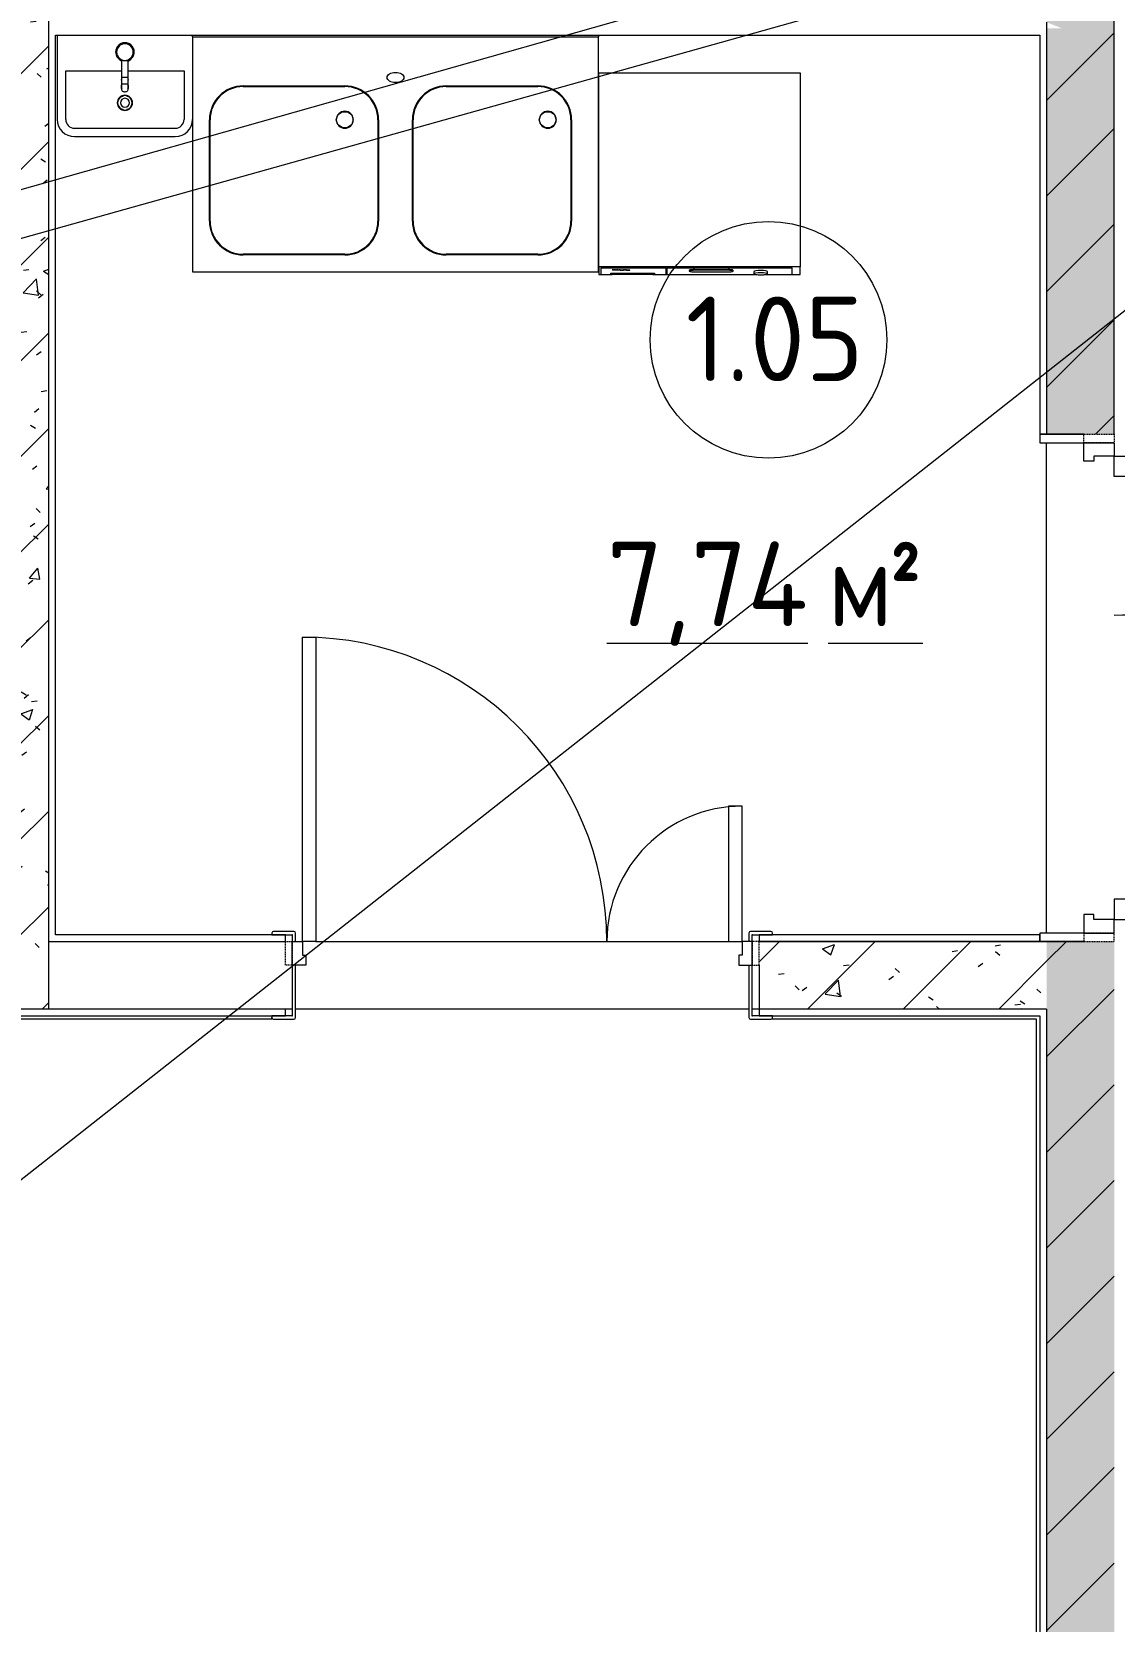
# Model space of a CAD drawing. Header units: millimetres. Extents: x -584918 to 2941280, y 3000189 to 4229862.
# Drawn here: x -451435 to -448235, y 3683665 to 3688365 of the extents above; entities that cross this region are included whole.
import ezdxf

# ---------------------------------------------------------------- set-up
doc = ezdxf.new("R2010")
doc.units = ezdxf.units.MM
doc.linetypes.add('ASVP_Невидимые', pattern=[5, 3, -2])
for name, color, linetype, lineweight in [('Двери', 7, 'Continuous', 0), ('Марки помещений', 7, 'Continuous', 0), ('Обобщенные модели', 7, 'Continuous', 0), ('Оборудование', 7, 'Continuous', 0), ('Перекрытие', 7, 'Continuous', 0), ('Сантехника', 7, 'Continuous', 0), ('Стены внутренние', 7, 'Continuous', 0), ('Стены несущие', 7, 'Continuous', 0), ('Стены отделка', 7, 'Continuous', 0), ('экспертиза ДУ', 1, 'Continuous', 0), ('экспертиза условные обозначения', 1, 'Continuous', 0)]:
    doc.layers.add(name, color=color, linetype=linetype, lineweight=lineweight)
doc.styles.add('GOST Common_2', font='', dxfattribs={"height": 500})
doc.styles.add('GOST Common_3', font='', dxfattribs={"width": 0.9, "height": 500})
doc.styles.get('GOST Common_2').set_extended_font_data('GOST Common')
doc.styles.get('GOST Common_3').set_extended_font_data('GOST Common')
pattern_1 = [(45, (-437515.92, 3663725.22), (-141.4214, 141.4214), [])]
pattern_2 = [(50, (-437515.92, 3663725.22), (364.368, -31.8783), [38.1, -419.1]), (355, (-437515.92, 3663725.2), (-70.486, 382.1133), [30.48, -335.28]), (100.451, (-437485.56, 3663722.56), (293.885, 350.2334), [32.38, -356.18]), (46.184, (-437515.92, 3663826.8), (542.1585, -84.086), [57.15, -628.65]), (96.636, (-437470.74, 3663819.8), (474.805, 494.855), [48.57, -534.27]), (351.184, (-437515.9, 3663826.8), (474.81, 494.85), [45.72, -502.92]), (21, (-437465.12, 3663801.42), (303.2285, -204.5305), [38.1, -419.1]), (326, (-437465.12, 3663801.4), (123.604, 368.376), [30.48, -335.28]), (71.451, (-437439.86, 3663784.37), (426.834, 163.8427), [32.38, -356.18]), (37.5, (-437515.92, 3663725.22), (6.17665, 169.11015), [16.764, -314.452, 16.764, -323.596, -336.55]), (37.5, (-437515.92, 3663725.22), (6.17665, 169.11015), [-671.576, 16.764, -319.786]), (7.5, (-437515.92, 3663725.22), (133.6389, 200.3615), [16.764, -177.292, 16.764, -306.832, -128.27]), (7.5, (-437515.92, 3663725.22), (133.6389, 200.3615), [-517.652, 16.764, -111.506]), (327.5, (-437629.21, 3663725.22), (271.1818, -11.45836), [16.764, -110.236, 16.764, -379.476, -525.78]), (327.5, (-437629.21, 3663725.22), (271.1818, -11.45836), [-523.24, 16.764, -509.016]), (317.5, (-437680, 3663725.22), (296.2585, 50.8528), [16.764, -148.336, 16.764, -246.38, -373.38]), (317.5, (-437680, 3663725.22), (296.2585, 50.8528), [-428.244, 16.764, -356.616])]

# ---------------------------------------------------------------- blocks, each defined once
blk = doc.blocks.new('Посудомоечная машина - Miele Tumble Dryer  8827 WP-870581-АР Этаж 01')
at = {"layer": 'Оборудование', "color": 24, "true_color": 0xa52900}
for p, q in [((-297.5, -267.1), (-297.5, 306)), ((-297.5, 306), (297.5, 306)), ((297.5, 306), (297.5, -267.1)), ((297.5, -267.1), (-297.5, -267.1)), ((-297.5, -267.1), (-297.5, -290)), ((-292.5, -270.2), (-98.5, -270.2)), ((-292.5, -270.2), (-292.5, -271)), ((-98.5, -271), (-292.5, -271)), ((-292.5, -271), (-292.5, -290.4)), ((-257.9, -274.4), (-257.9, -277.1)), ((-252.2, -277.1), (-257.9, -277.1)), ((-252.2, -274.4), (-252.2, -277.1)), ((-249.7, -277.1), (-252.2, -277.1)), ((-247.3, -277.1), (-249.7, -277.1)), ((-247.3, -274.4), (-247.3, -277.1)), ((-242.3, -277.1), (-247.3, -277.1)), ((-242.3, -274.4), (-242.3, -277.1)), ((-241.5, -275.9), (-241.5, -277.1)), ((-239.5, -277.1), (-241.5, -277.1)), ((-239.5, -275.6), (-239.5, -277.1)), ((-236.7, -277.1), (-239.5, -277.1)), ((-236.7, -274.4), (-236.7, -277.1)), ((-236.1, -277.1), (-236.7, -277.1)), ((-236.1, -275.6), (-236.1, -277.1)), ((-236, -277.1), (-236, -275.9)), ((-235, -277.1), (-236, -277.1)), ((-234.5, -275.8), (-234.5, -277.1)), ((-234.5, -277.1), (-232.1, -277.1)), ((-232.1, -277.1), (-228.3, -277.1)), ((-229.1, -277.1), (-230.5, -277.1)), ((-230.5, -277.1), (-229.1, -277.1)), ((-229.6, -277.1), (-230.5, -277.1)), ((-230.5, -277.1), (-225, -277.1)), ((-227.6, -277.1), (-229.6, -277.1)), ((-225.2, -277.1), (-227.6, -277.1)), ((-225, -277.1), (-225, -275.8)), ((-223.7, -274.4), (-223.7, -277.1)), ((-218.1, -277.1), (-223.7, -277.1)), ((-218.1, -274.4), (-218.1, -277.1)), ((-217.1, -277.1), (-218.1, -277.1)), ((-216.1, -275.8), (-216.1, -277.1)), ((-216.1, -277.1), (-213.7, -277.1)), ((-213.7, -277.1), (-209.9, -277.1)), ((-210.7, -277.1), (-212.1, -277.1)), ((-212.1, -277.1), (-210.7, -277.1)), ((-211.2, -277.1), (-212.1, -277.1)), ((-212.1, -277.1), (-206.6, -277.1)), ((-209.3, -277.1), (-211.2, -277.1)), ((-206.8, -277.1), (-209.3, -277.1)), ((-206.6, -277.1), (-206.6, -275.8)), ((-98.5, -270.2), (-98.5, -271)), ((-98.5, -290.4), (-98.5, -271)), ((-96.5, -270.2), (273.4, -270.2)), ((-96.5, -270.2), (-96.5, -271)), ((273.4, -271), (-96.5, -271)), ((-96.5, -271), (-96.5, -290.4)), ((-30.4, -277.8), (-30.4, -280)), ((-15.4, -275.5), (84.6, -275.5)), ((84.6, -277.7), (-15.4, -277.7)), ((99.6, -280), (99.6, -277.8)), ((160.8, -281.4), (160.8, -287.9)), ((200.8, -287.9), (200.8, -281.4)), ((273.4, -271), (273.4, -270.2)), ((273.4, -290.4), (273.4, -271)), ((297.5, -290), (297.5, -267.1)), ((-297.5, -290), (-292.5, -290)), ((-292.5, -290.4), (-262.5, -290.4)), ((-262.5, -290.4), (-262.5, -286.3)), ((-262.5, -286.3), (-133.5, -286.3)), ((-262.5, -290), (-258.2, -290)), ((-258.2, -290), (-258.2, -286.3)), ((-137.8, -290), (-258.2, -290)), ((-137.8, -286.3), (-137.8, -290)), ((-137.8, -290), (-133.5, -290)), ((-133.5, -286.3), (-133.5, -290.4)), ((-133.5, -290.4), (-98.5, -290.4)), ((-98.5, -290), (-96.5, -290)), ((-96.5, -290.4), (169.9, -290.4)), ((-15.4, -282.3), (84.6, -282.3)), ((189.5, -290.4), (273.4, -290.4)), ((273.4, -290), (297.5, -290))]:
    blk.add_line(p, q, dxfattribs=at)
at = {"layer": 'Оборудование', "color": 24, "true_color": 0xa52900, "flags": 128}
for points in [[(-225, -277.1), (-225.1, -277.1), (-225.5, -277.1), (-226.1, -277.1), (-226.8, -277.1), (-227.7, -277.1), (-228.7, -277.1), (-229.8, -277.1), (-230.8, -277.1), (-231.8, -277.1), (-232.7, -277.1), (-233.5, -277.1), (-234, -277.1), (-234.4, -277.1), (-234.5, -277.1)], [(-206.6, -277.1), (-206.8, -277.1), (-207.1, -277.1), (-207.7, -277.1), (-208.4, -277.1), (-209.3, -277.1), (-210.3, -277.1), (-211.4, -277.1), (-212.4, -277.1), (-213.4, -277.1), (-214.3, -277.1), (-215.1, -277.1), (-215.7, -277.1), (-216, -277.1), (-216.1, -277.1)]]:
    blk.add_lwpolyline(points, dxfattribs=at)
at = {"layer": 'Оборудование', "color": 24, "true_color": 0xa52900}
for centre, major_axis, start_param, end_param in [((-15.4, -277.8), (15, 0), 1.570796, 3.665191), ((-15.4, -280), (15, 0), 1.570796, 4.712389), ((84.6, -277.8), (15, 0), 5.767114, 7.853982), ((84.6, -280), (15, 0), 4.712389, 7.853982), ((180.8, -281.4), (-20, 0), 3.141593, 6.283185), ((180.8, -281.4), (20, 0), 3.141593, 3.403392), ((180.8, -281.4), (20, 0), 6.021386, 6.283185), ((180.8, -287.9), (-20, 0), 3.141593, 6.283185), ((180.8, -287.9), (20, 0), 3.141593, 6.283185)]:
    blk.add_ellipse(centre, major_axis=major_axis, ratio=0.152123, start_param=start_param, end_param=end_param, dxfattribs=at)
blk = doc.blocks.new('VK_02_Мойка - Рукомойник-1104538-АР Этаж 01')
at = {"layer": 'Сантехника', "color": 9, "true_color": 0xe1b7aa}
for p, q in [((-200, 0), (-200, -249)), ((-175, -249), (-175, -105)), ((-175, -105), (-9.9, -105)), ((9.9, -105), (175, -105)), ((175, -105), (175, -249)), ((-149, -275), (149, -275)), ((-149, -300), (149, -300))]:
    blk.add_line(p, q, dxfattribs=at)
for centre, radius, start, end in [((-149, -249), 51, 180, 270), ((-149, -249), 26, 180, 270), ((149, -249), 26, 270, 360), ((149, -249), 51, 270, 360)]:
    blk.add_arc(centre, radius, start, end, dxfattribs=at)
blk = doc.blocks.new('МС_03-03_Смеситель_Однокрановый - МС_03-03_Смеситель_Однокрановый-889993-АР Этаж 01')
at = {"layer": 'Сантехника', "color": 253, "true_color": 0xaaaaaa}
for p, q in [((-10, -24.6), (-10, -74.6)), ((10, -74.6), (10, -24.6)), ((-10, -74.6), (-10, -94.6)), ((-10, -74.6), (-10, -80.8)), ((-10, -83.3), (-10, -98.3)), ((10, -94.6), (10, -74.6)), ((10, -80.8), (10, -74.6)), ((10, -98.3), (10, -83.3)), ((-10, -94.6), (-9.9, -94.6)), ((-10, -108.1), (-10, -109.9)), ((9.9, -94.6), (10, -94.6)), ((10, -109.9), (10, -108.1))]:
    blk.add_line(p, q, dxfattribs=at)
at = {"layer": 'Сантехника', "color": 253, "true_color": 0xaaaaaa, "flags": 128}
for points in [[(-10, -83.3), (-10, -82), (-10, -80.8)], [(-10, -80.8), (-10, -82), (-10, -83.3)], [(10, -80.8), (10, -82), (10, -83.3)], [(10, -83.3), (10, -82), (10, -80.8)], [(10, -94.6), (9.9, -94.6), (9.5, -94.6), (8.9, -94.6), (8.1, -94.6), (7.1, -94.6), (5.9, -94.6), (4.5, -94.6), (3.1, -94.6), (1.6, -94.6), (0, -94.6), (-1.6, -94.6), (-3.1, -94.6), (-4.5, -94.6), (-5.9, -94.6), (-7.1, -94.6), (-8.1, -94.6), (-8.9, -94.6), (-9.5, -94.6), (-9.9, -94.6), (-10, -94.6)], [(-10, -108.1), (-10, -104.4), (-10, -98.3)], [(-10, -98.3), (-10, -104.4), (-10, -108.1)], [(-8.1, -105.7), (-9.1, -107), (-9.8, -108.4), (-10, -109.9)], [(-10, -109.9), (-9.8, -111.5), (-9.1, -112.9), (-8.1, -114.2), (-6.7, -115.3), (-5, -116.2), (-3.1, -116.8), (-1, -117.2), (1, -117.2), (3.1, -116.8), (5, -116.2), (6.7, -115.3), (8.1, -114.2), (9.1, -112.9), (9.8, -111.5), (10, -109.9)], [(10, -109.9), (9.8, -108.4), (9.1, -107)], [(10, -98.3), (10, -104.4), (10, -108.1)], [(10, -108.1), (10, -104.4), (10, -98.3)]]:
    blk.add_lwpolyline(points, dxfattribs=at)
at = {"layer": 'Сантехника', "color": 253, "true_color": 0xaaaaaa}
for radius, start, end in [(27.5, 360, 180), (27.5, 161.977, 180), (27.5, 180, 248.3704), (27.5, 180, 198.023), (27.5, 143.312, 156.6878), (24.5, 360, 180), (24.5, 180, 360), (27.5, 101.9769, 135), (27.5, 83.3119, 96.6877), (27.5, 45, 78.0228), (27.5, 23.3117, 36.6875), (27.5, 0, 18.0226), (27.5, 203.3122, 216.688), (27.5, 225, 248.4991), (27.5, 291.6291, 360), (27.5, 291.5009, 315), (27.5, 323.3125, 336.6883), (27.5, 341.9774, 360)]:
    blk.add_arc((0, 0), radius, start, end, dxfattribs=at)
for points, knots in [([(10, -24.6), (9.8, -24.6), (9.5, -24.6), (9, -24.7), (8.6, -24.8), (8.4, -24.9), (8, -25), (7.4, -25.1), (6.7, -25.3), (6.2, -25.4), (5.9, -25.4), (5.4, -25.5), (4.7, -25.6), (3.7, -25.8), (2.6, -25.9), (0.8, -26), (-0.8, -26), (-2.5, -25.9), (-3.5, -25.8), (-4.4, -25.7), (-5, -25.6), (-5.5, -25.5), (-5.9, -25.4), (-6.2, -25.4), (-6.4, -25.3), (-6.6, -25.3), (-7, -25.2), (-7.5, -25.1), (-8, -25), (-8.3, -24.9), (-8.6, -24.8), (-8.8, -24.8), (-9.1, -24.7), (-9.4, -24.6), (-9.7, -24.6), (-9.9, -24.6), (-10, -24.6)], [-1, -1, -1, -1, -0.958333, -0.916667, -0.895833, -0.885417, -0.875, -0.833333, -0.791667, -0.78125, -0.770833, -0.75, -0.708333, -0.666667, -0.611111, -0.555556, -0.444444, -0.388889, -0.333333, -0.305556, -0.277778, -0.25, -0.236111, -0.222222, -0.215278, -0.208333, -0.194444, -0.166667, -0.138889, -0.125, -0.111111, -0.097222, -0.083333, -0.055556, -0.027778, 0, 0, 0, 0]), ([(-10, -74.6), (-10, -74.6), (-9.9, -74.6), (-9.5, -74.5), (-8.9, -74.5), (-8.1, -74.4), (-7.1, -74.4), (-5.5, -74.3), (-2.2, -74.2), (3.3, -74.2), (7.7, -74.4), (9.7, -74.5), (10, -74.6), (10, -74.6)], [0, 0, 0, 0, 0.05, 0.1, 0.15, 0.2, 0.25, 0.3, 0.4, 0.6, 0.8, 0.9, 1, 1, 1, 1])]:
    blk.add_open_spline(points, degree=3, knots=knots, dxfattribs=at)
blk = doc.blocks.new('МС_03-04_Сифон_Бутылочный - Для умывальника_Гофрированный выпуск_DN1-843856-АР Этаж 01')
at = {"layer": 'Сантехника', "color": 253, "true_color": 0xaaaaaa}
for radius, start, end in [(22.5, 0, 180), (22.5, 180, 0), (21.5, 0, 180), (21.5, 180, 0), (20, 158.285, 164.5533), (13.3, 0, 180), (13.3, 180, 0), (20, 15.4467, 21.715), (20, 195.0084, 201.715), (20, 338.285, 344.9916)]:
    blk.add_arc((0, 0), radius, start, end, dxfattribs=at)
blk = doc.blocks.new('VM_Ванная моечная 2-секционная - ГхШ 700х1200-1111505-АР Этаж 01')
at = {"layer": 'Сантехника', "color": 9, "true_color": 0xe1b7aa}
for p, q in [((-600, -5), (-600, 0)), ((600, 0), (600, -5)), ((-600, -5), (-600, -700)), ((-600, -5), (600, -5)), ((600, -700), (600, -5)), ((-450, -150), (-150, -150)), ((-450, -152), (-150, -152)), ((150, -150), (420.7, -150)), ((150, -152), (420.7, -152)), ((-169.6, -234.9), (-158.2, -226.6)), ((-157.4, -226.2), (-142.6, -226.2)), ((-141.8, -226.6), (-130.4, -234.9)), ((430.4, -234.9), (441.8, -226.6)), ((442.6, -226.2), (457.4, -226.2)), ((458.2, -226.6), (469.6, -234.9)), ((-550, -550), (-550, -250)), ((-548, -550), (-548, -250)), ((-175, -250), (-170.4, -235.9)), ((-170.4, -264.1), (-175, -250)), ((-158.2, -273.4), (-169.6, -265.1)), ((-142.6, -273.8), (-157.4, -273.8)), ((-130.4, -265.1), (-141.8, -273.4)), ((-129.6, -235.9), (-125, -250)), ((-125, -250), (-129.6, -264.1)), ((-52, -250), (-52, -550)), ((-50, -250), (-50, -550)), ((50, -550), (50, -250)), ((52, -550), (52, -250)), ((425, -250), (429.6, -235.9)), ((429.6, -264.1), (425, -250)), ((441.8, -273.4), (430.4, -265.1)), ((457.4, -273.8), (442.6, -273.8)), ((469.6, -265.1), (458.2, -273.4)), ((470.4, -235.9), (475, -250)), ((475, -250), (470.4, -264.1)), ((518.7, -250), (518.7, -550)), ((520.7, -250), (520.7, -550)), ((-150, -648), (-450, -648)), ((-150, -650), (-450, -650)), ((420.7, -648), (150, -648)), ((420.7, -650), (150, -650)), ((-600, -700), (600, -700))]:
    blk.add_line(p, q, dxfattribs=at)
at = {"layer": 'Сантехника', "color": 9, "true_color": 0xe1b7aa, "flags": 128}
for points in [[(-25, -125), (-24.5, -122.1), (-23.1, -119.3), (-20.8, -116.7), (-17.7, -114.4), (-13.9, -112.5), (-9.6, -111.1), (-4.9, -110.3), (0, -110), (4.9, -110.3), (9.6, -111.1), (13.9, -112.5), (17.7, -114.4), (20.8, -116.7), (23.1, -119.3), (24.5, -122.1), (25, -125)], [(25, -125), (24.5, -127.9), (23.1, -130.7), (20.8, -133.3), (17.7, -135.6), (13.9, -137.5), (9.6, -138.9), (4.9, -139.7), (0, -140), (-4.9, -139.7), (-9.6, -138.9), (-13.9, -137.5), (-17.7, -135.6), (-20.8, -133.3), (-23.1, -130.7), (-24.5, -127.9), (-25, -125)]]:
    blk.add_lwpolyline(points, dxfattribs=at)
at = {"layer": 'Сантехника', "color": 9, "true_color": 0xe1b7aa}
for centre, radius, start, end in [((-450, -250), 100, 90, 180), ((-450, -250), 98, 90, 180), ((-150, -250), 100, 360, 90), ((-150, -250), 98, 0, 90), ((150, -250), 100, 90, 180), ((150, -250), 98, 90, 180), ((420.7, -250), 100, 0, 90), ((420.7, -250), 98, 0, 90), ((-150, -250), 25, 0, 180), ((450, -250), 25, 0, 180), ((-150, -250), 25, 180, 360), ((450, -250), 25, 180, 360), ((-450, -550), 100, 180, 270), ((-450, -550), 98, 180, 270), ((-150, -550), 98, 270, 0), ((-150, -550), 100, 270, 0), ((150, -550), 100, 180, 270), ((150, -550), 98, 180, 270), ((420.7, -550), 100, 270, 0), ((420.7, -550), 98, 270, 0)]:
    blk.add_arc(centre, radius, start, end, dxfattribs=at)
blk = doc.blocks.new('ВК_Домодедово_rvt-1-АР Этаж 01')
at = {"layer": 'Оборудование', "color": 253, "lineweight": 9, "true_color": 0xaaaaaa}
blk.add_blockref('Посудомоечная машина - Miele Tumble Dryer  8827 WP-870581-АР Этаж 01', (-11944.8, 24211.7), dxfattribs=at)
at = {"layer": 'Сантехника', "color": 253, "lineweight": 9, "true_color": 0xaaaaaa}
for name, p in [('VK_02_Мойка - Рукомойник-1104538-АР Этаж 01', (-13643.8, 24629.3)), ('VM_Ванная моечная 2-секционная - ГхШ 700х1200-1111505-АР Этаж 01', (-12843.8, 24629.3)), ('МС_03-03_Смеситель_Однокрановый - МС_03-03_Смеситель_Однокрановый-889993-АР Этаж 01', (-13643.8, 24579.3))]:
    blk.add_blockref(name, p, dxfattribs=at)
at = {"layer": 'Сантехника', "color": 253, "lineweight": 9, "true_color": 0xaaaaaa, "rotation": 89.9999999999999}
blk.add_blockref('МС_03-04_Сифон_Бутылочный - Для умывальника_Гофрированный выпуск_DN1-843856-АР Этаж 01', (-13643.8, 24429.3), dxfattribs=at)
blk = doc.blocks.new('ASVP_ДверьДеревянная_2 полотна - Межкомнатная 1300х2000h_полотна_ Г Пр _1220 в свету_-7189934-АР Этаж 01')
at = {"layer": 'Двери', "lineweight": 18}
for p, q in [((-650, 1000), (-610, 1000)), ((-650, 100), (-650, 1000)), ((-610, 1000), (-610, 100)), ((650, 500), (610, 500)), ((610, 500), (610, 100)), ((650, 100), (650, 500)), ((-680, 100), (-650, 100)), ((-680, 30), (-680, 100)), ((-610, 100), (-650, 100)), ((-650, 100), (-650, 60)), ((610, 100), (650, 100)), ((680, 100), (650, 100)), ((650, 100), (650, 60)), ((680, 30), (680, 100)), ((-650, 60), (-640, 60)), ((-640, 60), (-640, 30)), ((650, 60), (640, 60)), ((640, 60), (640, 30)), ((-640, 30), (-680, 30)), ((640, 30), (680, 30))]:
    blk.add_line(p, q, dxfattribs=at)
at = {"layer": 'Двери', "linetype": 'ASVP_Невидимые', "lineweight": 18}
for p, q in [((-700, 100), (-680, 100)), ((-700, 30), (-700, 100)), ((-680, 100), (-680, 30)), ((700, 100), (680, 100)), ((680, 100), (680, 30)), ((700, 30), (700, 100)), ((-680, 30), (-700, 30)), ((680, 30), (700, 30))]:
    blk.add_line(p, q, dxfattribs=at)
at = {"layer": 'Двери'}
for centre, radius, start, end in [((-650, 100), 900, 360, 90), ((650, 100), 400, 90, 180)]:
    blk.add_arc(centre, radius, start, end, dxfattribs=at)
blk = doc.blocks.new('ASVP_НАЛИЧНИК МДФ_Двери - Наличник дверной МДФ-7405303-АР Этаж 01')
at = {"layer": 'Обобщенные модели'}
for p, q in [((-680, 150), (-680, -1)), ((-670, -5), (-670, 150)), ((670, 150), (670, -5)), ((680, -1), (680, 150)), ((-681, 0), (-740, 0)), ((-740, 0), (-740, -5)), ((-681, -1), (-681, 0)), ((740, 0), (681, 0)), ((681, 0), (681, -1)), ((740, -5), (740, 0)), ((-735, -10), (-675, -10)), ((-680, -1), (-681, -1)), ((675, -10), (735, -10)), ((681, -1), (680, -1))]:
    blk.add_line(p, q, dxfattribs=at)
for centre, start, end in [((-735, -5), 180, 270), ((-675, -5), 270, 360), ((675, -5), 180, 270), ((735, -5), 270, 360)]:
    blk.add_arc(centre, 5, start, end, dxfattribs=at)
blk = doc.blocks.new('ASVP_ДверьПротивопожарнаяСтальная_2 полотна - EI15 1370х2000h_полотна_ Г Л _1250 в свету_-6392377-АР Этаж 01')
at = {"layer": 'Двери', "lineweight": 18}
for p, q in [((685, 1000), (625, 1000)), ((625, 1000), (625, 100)), ((685, 100), (685, 1000)), ((-685, 570), (-625, 570)), ((-685, 100), (-685, 570)), ((-625, 570), (-625, 100)), ((-725, 100), (-685, 100)), ((-725, 10), (-725, 100)), ((-625, 100), (-685, 100)), ((-685, 100), (-685, 40)), ((625, 100), (685, 100)), ((725, 100), (685, 100)), ((685, 100), (685, 40)), ((725, 10), (725, 100)), ((-670, 10), (-725, 10)), ((-685, 40), (-670, 40)), ((-670, 40), (-670, 10)), ((685, 40), (670, 40)), ((670, 40), (670, 10)), ((670, 10), (725, 10))]:
    blk.add_line(p, q, dxfattribs=at)
at = {"layer": 'Двери', "linetype": 'ASVP_Невидимые', "lineweight": 18}
for p, q in [((-750, 100), (-725, 100)), ((-750, 10), (-750, 100)), ((-725, 100), (-725, 10)), ((750, 100), (725, 100)), ((725, 100), (725, 10)), ((750, 10), (750, 100)), ((-725, 10), (-750, 10)), ((725, 10), (750, 10))]:
    blk.add_line(p, q, dxfattribs=at)
at = {"layer": 'Двери'}
for centre, radius, start, end in [((685, 100), 900, 90, 180), ((-685, 100), 470, 360, 90)]:
    blk.add_arc(centre, radius, start, end, dxfattribs=at)
blk = doc.blocks.new('ASVP_ОТКОС_Оштукатуривание дверного откоса - Оштукатуривание дверного откоса-5741163-АР Этаж 01')
at = {"layer": 'Обобщенные модели'}
for p, q in [((-750, 130), (-750, 0)), ((-725, 0), (-725, 130)), ((725, 130), (725, 0)), ((750, 0), (750, 130)), ((-750, 0), (-725, 0)), ((725, 0), (750, 0))]:
    blk.add_line(p, q, dxfattribs=at)
blk = doc.blocks.new('ASVP_Марка_Помещение_ДваЗначения - Номер Площадь-685795-АР Этаж 01')
at = {"layer": 'Марки помещений'}
blk.add_circle((0, 0), 3.5, dxfattribs=at)

msp = doc.modelspace()

# ---------------------------------------------------------------- hatches: boundary and pattern name
at = {"layer": 'Стены внутренние'}
h = msp.add_hatch(dxfattribs=at)
h.set_pattern_fill('FP_1', color=256, style=0, pattern_type=2)
h.set_pattern_definition(pattern_1)
h.paths.add_polyline_path([(-451485.026, 3685474.55), (-451385.026, 3685474.55), (-451385.026, 3689581.735), (-451485.026, 3689622.034), (-451485.026, 3685574.55)])
h = msp.add_hatch(dxfattribs=at)
h.set_pattern_fill('FP_2', color=256, style=0, pattern_type=2)
h.set_pattern_definition(pattern_2)
h.paths.add_polyline_path([(-451485.026, 3685474.55), (-451385.026, 3685474.55), (-451385.026, 3689581.735), (-451485.026, 3689622.034), (-451485.026, 3685574.55)])
h = msp.add_hatch(dxfattribs=at)
h.set_pattern_fill('FP_1', color=256, style=0, pattern_type=2)
h.set_pattern_definition(pattern_1)
h.paths.add_polyline_path([(-448286.189, 3676924.55), (-448235.026, 3676924.55), (-448235.026, 3685674.55), (-448435.026, 3685674.55), (-448435.026, 3676924.55), (-448300.684, 3676924.55)])
h.paths.add_polyline_path([(-448235.026, 3687174.55), (-448235.026, 3688420.147), (-448435.026, 3688500.744), (-448435.026, 3688392.929), (-448389.418, 3688374.55), (-448435.026, 3688374.55), (-448435.026, 3687174.55), (-448325.026, 3687174.55)])
h = msp.add_hatch(dxfattribs=at)
h.set_pattern_fill('FP_2', color=256, style=0, pattern_type=2)
h.set_pattern_definition(pattern_2)
h.paths.add_polyline_path([(-448286.189, 3676924.55), (-448235.026, 3676924.55), (-448235.026, 3685674.55), (-448435.026, 3685674.55), (-448435.026, 3676924.55), (-448300.684, 3676924.55)])
h.paths.add_polyline_path([(-448235.026, 3687174.55), (-448235.026, 3688420.147), (-448435.026, 3688500.744), (-448435.026, 3688392.929), (-448389.418, 3688374.55), (-448435.026, 3688374.55), (-448435.026, 3687174.55), (-448325.026, 3687174.55)])
h = msp.add_hatch(dxfattribs=at)
h.set_pattern_fill('FP_1', color=256, style=0, pattern_type=2)
h.set_pattern_definition(pattern_1)
h.paths.add_polyline_path([(-448455.026, 3685474.55), (-448435.026, 3685474.55), (-448435.026, 3685674.55), (-449285.026, 3685674.55), (-449285.026, 3685474.55), (-448715.42, 3685474.55)])
h = msp.add_hatch(dxfattribs=at)
h.set_pattern_fill('FP_2', color=256, style=0, pattern_type=2)
h.set_pattern_definition(pattern_2)
h.paths.add_polyline_path([(-448455.026, 3685474.55), (-448435.026, 3685474.55), (-448435.026, 3685674.55), (-449285.026, 3685674.55), (-449285.026, 3685474.55), (-448715.42, 3685474.55)])
at = {"layer": 'экспертиза условные обозначения'}
h = msp.add_hatch(dxfattribs=at)
h.set_pattern_fill('GRASS', color=6, scale=24)
h.set_pattern_definition([(90, (-461809.37, 3558222.25), (-431.0523, 431.0523), [114.3, -747.8046]), (45, (-461809.37, 3558222.25), (-431.0523, 431.0523), [114.3, -495.3]), (135, (-461809.37, 3558222.25), (-431.0523, -431.0523), [114.3, -495.3])])
edge = h.paths.add_edge_path()
edge.add_line((-458338.484, 3694648.826), (-453608.137, 3692742.567))
edge.add_line((-453608.137, 3692742.567), (-452262.543, 3696081.635))
edge.add_line((-452262.543, 3696081.635), (-443822.121, 3692680.271))
edge.add_line((-443822.121, 3692680.271), (-445167.715, 3689341.203))
edge.add_line((-445167.715, 3689341.203), (-441899.865, 3688024.308))
edge.add_line((-441899.865, 3688024.308), (-440112.737, 3687304.122))
edge.add_line((-440112.737, 3687304.122), (-440822.912, 3685541.836))
edge.add_line((-440822.912, 3685541.836), (-443740.461, 3686717.565))
edge.add_arc((-444130.947, 3685740.74), 1051.983, 68.21091, 179.840391)
edge.add_line((-445182.926, 3685743.67), (-445282.926, 3683874.55))
edge.add_line((-445282.926, 3683874.55), (-448232.926, 3683874.55))
edge.add_line((-448232.926, 3683874.55), (-448232.926, 3688527.961))
edge.add_line((-448232.926, 3688527.961), (-456686.313, 3691934.55))
edge.add_line((-456686.313, 3691934.55), (-459032.926, 3691934.55))
edge.add_line((-459032.926, 3691934.55), (-459032.926, 3692925.58))
edge.add_line((-459032.926, 3692925.58), (-458338.484, 3694648.826))

# ---------------------------------------------------------------- linework, layer by layer
at = {"layer": 'Обобщенные модели'}
for p, q in [((-450725.026, 3685699.55), (-450725.026, 3685694.55)), ((-450725.026, 3685694.55), (-450666.026, 3685694.55)), ((-450660.026, 3685704.55), (-450720.026, 3685704.55)), ((-450666.026, 3685695.55), (-450665.026, 3685695.55)), ((-450666.026, 3685694.55), (-450666.026, 3685695.55)), ((-450665.026, 3685695.55), (-450665.026, 3685674.55)), ((-450655.026, 3685674.55), (-450655.026, 3685699.55)), ((-449315.026, 3685699.55), (-449315.026, 3685674.55)), ((-449250.026, 3685704.55), (-449310.026, 3685704.55)), ((-449305.026, 3685695.55), (-449304.026, 3685695.55)), ((-449305.026, 3685674.55), (-449305.026, 3685695.55)), ((-449304.026, 3685695.55), (-449304.026, 3685694.55)), ((-449304.026, 3685694.55), (-449245.026, 3685694.55)), ((-449245.026, 3685694.55), (-449245.026, 3685699.55))]:
    msp.add_line(p, q, dxfattribs=at)
for centre, start, end in [((-450720.026, 3685699.55), 90, 180), ((-450660.026, 3685699.55), 0, 90), ((-449310.026, 3685699.55), 90, 180), ((-449250.026, 3685699.55), 0, 90)]:
    msp.add_arc(centre, 5, start, end, dxfattribs=at)
at = {"layer": 'Перекрытие'}
for p, q in [((-448435.026, 3685699.55), (-448435.026, 3687149.55)), ((-450595.026, 3685674.55), (-449375.026, 3685674.55)), ((-450665.026, 3685474.55), (-450685.026, 3685474.55)), ((-449315.026, 3685474.55), (-450655.026, 3685474.55)), ((-449285.026, 3685474.55), (-449305.026, 3685474.55))]:
    msp.add_line(p, q, dxfattribs=at)
at = {"layer": 'Стены внутренние'}
for p, q in [((-450725.026, 3685444.55), (-452995.026, 3685444.55)), ((-450725.026, 3685444.55), (-450725.026, 3685449.55)), ((-449245.026, 3685444.55), (-449245.026, 3685449.55)), ((-448465.026, 3685444.55), (-449245.026, 3685444.55)), ((-448465.026, 3676704.55), (-448465.026, 3685444.55))]:
    msp.add_line(p, q, dxfattribs=at)
at = {"layer": 'Стены несущие'}
for p, q in [((-451385.026, 3685474.55), (-451385.026, 3689581.735)), ((-448235.026, 3687174.55), (-448235.026, 3688420.147)), ((-448435.026, 3688392.929), (-448435.026, 3687174.55)), ((-448435.026, 3687174.55), (-448325.026, 3687174.55)), ((-448325.026, 3685674.55), (-449285.026, 3685674.55)), ((-449285.026, 3685674.55), (-448455.026, 3685674.55)), ((-449285.026, 3685604.55), (-449285.026, 3685474.55)), ((-451385.026, 3685474.55), (-453035.026, 3685474.55)), ((-448435.026, 3685474.55), (-449285.026, 3685474.55)), ((-448435.026, 3685474.55), (-448435.026, 3676924.55))]:
    msp.add_line(p, q, dxfattribs=at)
at = {"layer": 'Стены отделка'}
for p, q in [((-451365.026, 3688354.55), (-448455.026, 3688354.55)), ((-451365.026, 3685694.55), (-451365.026, 3688354.55)), ((-448455.026, 3688354.55), (-448455.026, 3687174.55)), ((-448455.026, 3687174.55), (-448435.026, 3687174.55)), ((-450685.026, 3685694.55), (-451365.026, 3685694.55)), ((-450685.026, 3685674.55), (-450685.026, 3685694.55)), ((-448455.026, 3685694.55), (-449285.026, 3685694.55)), ((-449285.026, 3685694.55), (-449285.026, 3685674.55)), ((-448455.026, 3685674.55), (-448455.026, 3685694.55)), ((-451385.026, 3685674.55), (-450685.026, 3685674.55)), ((-450685.026, 3685474.55), (-451385.026, 3685474.55)), ((-450685.026, 3685454.55), (-450685.026, 3685474.55)), ((-449285.026, 3685474.55), (-449285.026, 3685454.55)), ((-448435.026, 3685474.55), (-448435.026, 3685474.55)), ((-453035.026, 3685454.55), (-450685.026, 3685454.55)), ((-449285.026, 3685454.55), (-448455.026, 3685454.55)), ((-448455.026, 3685454.55), (-448455.026, 3676694.55))]:
    msp.add_line(p, q, dxfattribs=at)
at = {"layer": 'экспертиза ДУ'}
for points in [[(-511250.006, 3637892.029), (-441508.077, 3692813.169)], [(-442270.006, 3690332.029), (-501140.006, 3673822.029), (-443230.006, 3690232.029)]]:
    msp.add_lwpolyline(points, dxfattribs=at)

# ---------------------------------------------------------------- block references
msp.add_blockref('ВК_Домодедово_rvt-1-АР Этаж 01', (-437515.924, 3663725.217))
at = {"layer": 'Двери', "rotation": 270.0000000000532}
msp.add_blockref('ASVP_ДверьПротивопожарнаяСтальная_2 полотна - EI15 1370х2000h_полотна_ Г Л _1250 в свету_-6392377-АР Этаж 01', (-448335.026, 3686424.55), dxfattribs=at)
at = {"layer": 'Двери'}
msp.add_blockref('ASVP_ДверьДеревянная_2 полотна - Межкомнатная 1300х2000h_полотна_ Г Пр _1220 в свету_-7189934-АР Этаж 01', (-449985.026, 3685574.55), dxfattribs=at)
at = {"layer": 'Марки помещений', "xscale": 99.99999999999993, "yscale": 99.99999999999993, "zscale": 99.99999999999993}
msp.add_blockref('ASVP_Марка_Помещение_ДваЗначения - Номер Площадь-685795-АР Этаж 01', (-449257.177, 3687453.764), dxfattribs=at)
at = {"layer": 'Обобщенные модели', "rotation": 270.0000000000532}
msp.add_blockref('ASVP_ОТКОС_Оштукатуривание дверного откоса - Оштукатуривание дверного откоса-5741163-АР Этаж 01', (-448455.026, 3686424.55), dxfattribs=at)
at = {"layer": 'Обобщенные модели'}
msp.add_blockref('ASVP_НАЛИЧНИК МДФ_Двери - Наличник дверной МДФ-7405303-АР Этаж 01', (-449985.026, 3685454.55), dxfattribs=at)

# ---------------------------------------------------------------- texts
at = {"layer": 'Марки помещений', "char_height": 250, "attachment_point": 1}
for s, insert, width, style in [('1.05', (-449501.984, 3687581.489), 606.07575, 'GOST Common_2'), ('\\L7,74 ', (-449735.07, 3686856.959), 793.67062, 'GOST Common_2'), ('\\L\\fGOST Common|b0|i0|c238|p34|;\\W.9;\\L²', (-448901.633, 3686856.959), 165.94931, 'GOST Common_3'), ('\\L\\fGOST Common|b0|i0|c204|p34|;\\W.9;\\Lм', (-449080.226, 3686856.959), 216.45562, 'GOST Common_2')]:
    msp.add_mtext(s, dxfattribs=dict(at, insert=insert, width=width, style=style))

doc.saveas('drawing.dxf')
